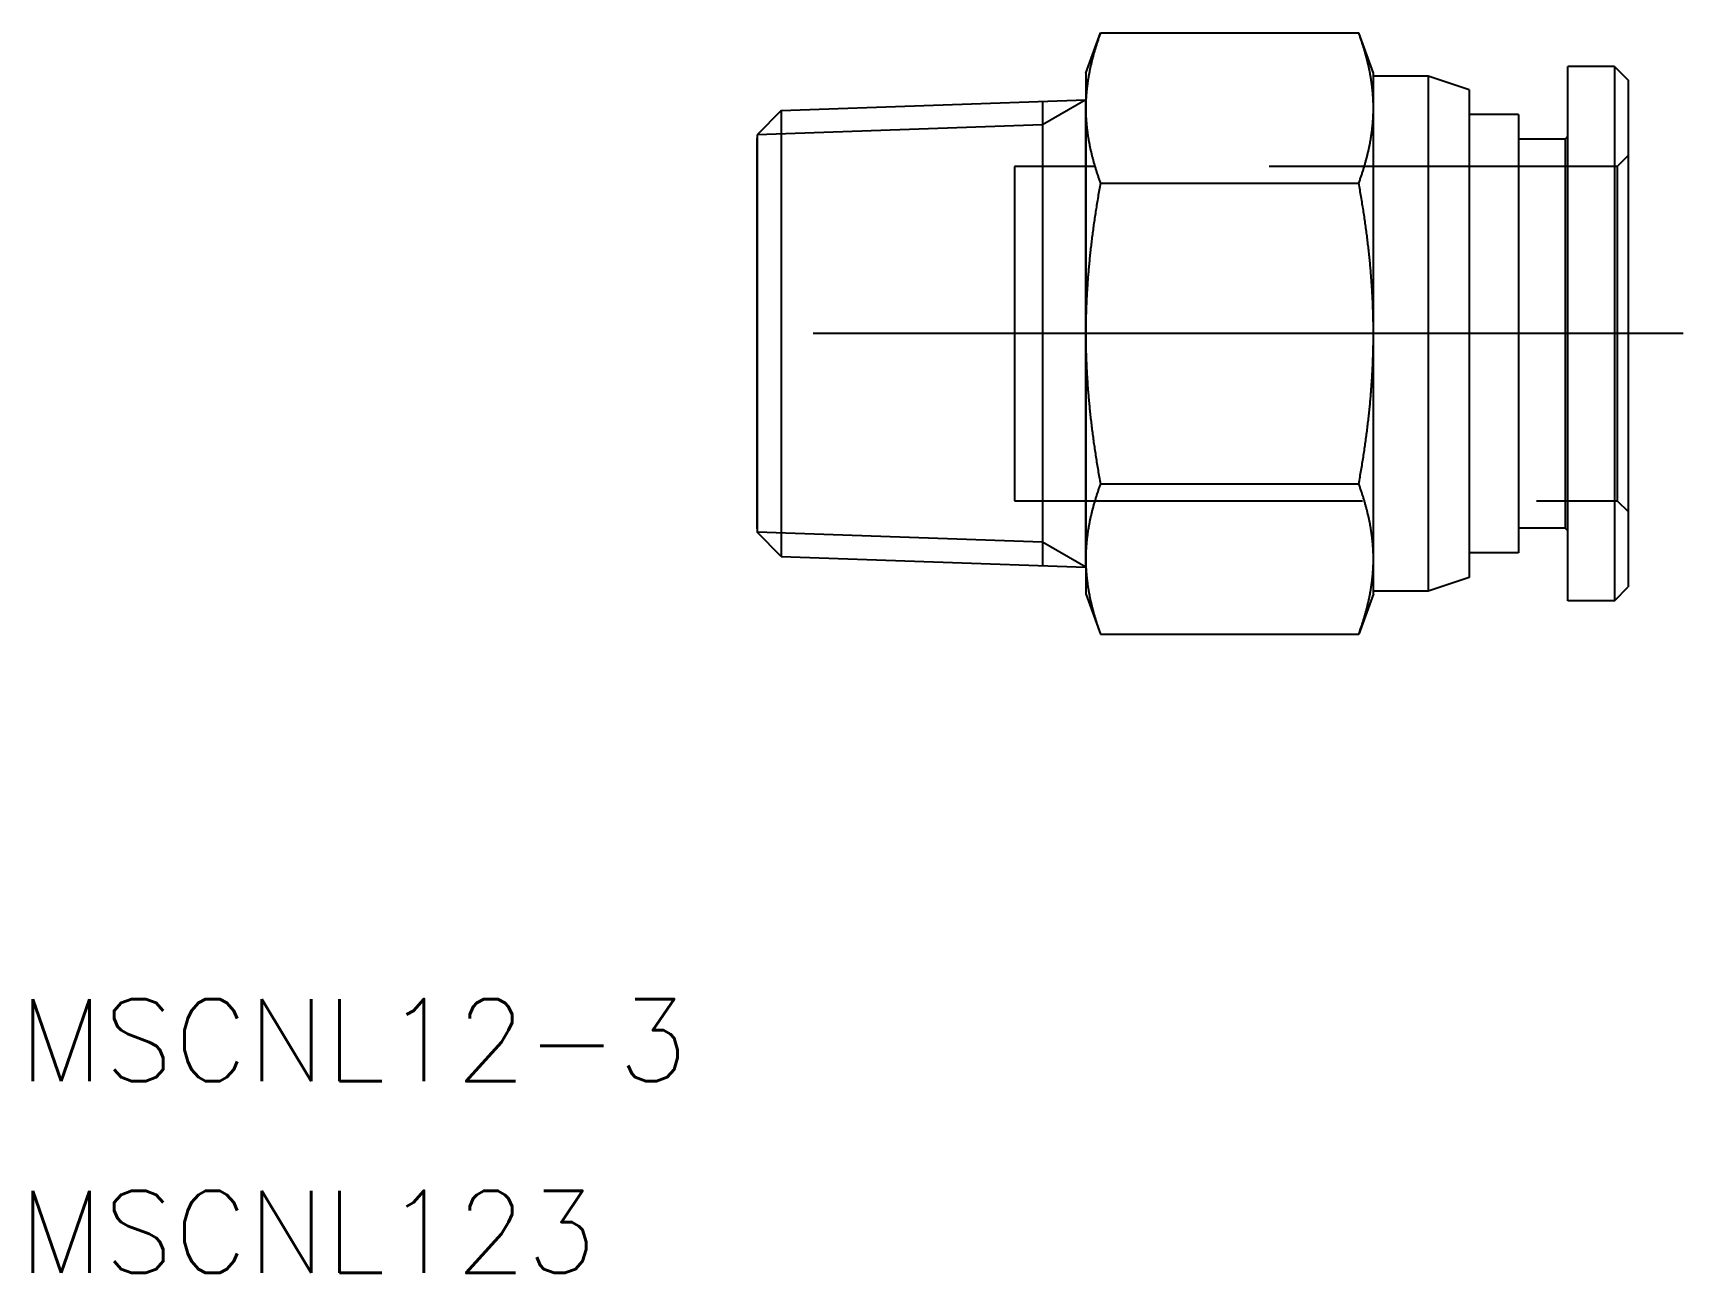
# Model space of a CAD drawing. Extents: x -86.3 to 13.2, y -34.3 to 13.
# Drawn here: x -86.3 to -26.1, y -34.3 to 11 of the extents above; entities that cross this region are included whole.
import ezdxf

# ---------------------------------------------------------------- set-up
doc = ezdxf.new("R2010")
doc.units = 0
doc.linetypes.add('CENTER', pattern=[50.8, 31.75, -6.35, 6.35, -6.35])
doc.linetypes.add('DASHED', pattern=[19.05, 12.7, -6.35])
doc.layers.get('0').update_dxf_attribs({"linetype": 'CONTINUOUS'})
doc.layers.add('CENTER', color=1, linetype='CENTER')
doc.styles.get("Standard").update_dxf_attribs({"font": 'txt.shx', "height": 3, "bigfont": 'bigfont.shx'})

msp = doc.modelspace()

# ---------------------------------------------------------------- linework, layer by layer
at = {"color": 7, "linetype": 'CONTINUOUS'}
for p, q in [((-47.867, 9.5), (-47.333, 10.97)), ((-47.333, 10.97), (-37.902, 10.97)), ((-37.367, 9.5), (-37.902, 10.97)), ((-30.267, -9.75), (-30.267, 9.75)), ((-28.567, 9.75), (-30.267, 9.75)), ((-28.567, 9.75), (-28.567, -9.75)), ((-28.567, 9.75), (-28.067, 9.25)), ((-47.867, 9.5), (-47.867, 8.227)), ((-37.367, 8.227), (-37.367, 9.5)), ((-35.367, 9.4), (-37.367, 9.4)), ((-35.367, 9.4), (-35.367, -9.4)), ((-33.867, 8.9), (-35.367, 9.4)), ((-28.067, 9.25), (-28.067, -9.25)), ((-58.98, 8.14), (-47.867, 8.528)), ((-49.446, 8.473), (-49.446, -8.473)), ((-47.867, -8.528), (-47.867, 8.528)), ((-33.867, 8.9), (-33.867, -8.9)), ((-58.98, 8.14), (-59.867, 7.253)), ((-58.98, 8.14), (-58.98, -8.14)), ((-47.867, 8.227), (-47.867, 0)), ((-37.367, 0), (-37.367, 8.227)), ((-32.067, 8), (-33.867, 8)), ((-32.067, 8), (-32.067, -8)), ((-59.867, 7.253), (-59.867, -7.253)), ((-59.867, -7.133), (-59.867, 7.133)), ((-30.367, 7.1), (-32.067, 7.1)), ((-30.367, 7.1), (-30.267, 7.2)), ((-30.367, 7.1), (-30.367, -7.1)), ((-47.333, 5.485), (-37.902, 5.485)), ((-37.367, -8.227), (-37.367, 0)), ((-47.867, 0), (-47.867, -8.227)), ((-47.333, -5.485), (-37.902, -5.485)), ((-30.367, -7.1), (-32.067, -7.1)), ((-30.367, -7.1), (-30.267, -7.2)), ((-58.98, -8.14), (-59.867, -7.253)), ((-58.98, -8.14), (-47.867, -8.528)), ((-47.867, -8.227), (-47.867, -9.5)), ((-37.367, -9.5), (-37.367, -8.227)), ((-32.067, -8), (-33.867, -8)), ((-33.867, -8.9), (-35.367, -9.4)), ((-47.867, -9.5), (-47.333, -10.97)), ((-37.367, -9.5), (-37.902, -10.97)), ((-35.367, -9.4), (-37.367, -9.4)), ((-28.567, -9.75), (-28.067, -9.25)), ((-28.567, -9.75), (-30.267, -9.75)), ((-47.333, -10.97), (-37.902, -10.97))]:
    msp.add_line(p, q, dxfattribs=at)
at = {"color": 3, "linetype": 'CONTINUOUS'}
for p, q in [((-47.867, 8.528), (-49.446, 7.617)), ((-49.446, 7.617), (-59.867, 7.253)), ((-49.446, -7.617), (-59.867, -7.253)), ((-47.867, -8.528), (-49.446, -7.617))]:
    msp.add_line(p, q, dxfattribs=at)
at = {"color": 3, "linetype": 'DASHED'}
for p, q in [((-28.467, 6.1), (-50.467, 6.1)), ((-50.467, 6.1), (-50.467, -6.1)), ((-28.067, 6.5), (-28.467, 6.1)), ((-28.467, 6.1), (-28.467, -6.1)), ((-50.467, -6.1), (-28.467, -6.1)), ((-28.467, -6.1), (-28.067, -6.5))]:
    msp.add_line(p, q, dxfattribs=at)
at = {"color": 7}
for points in [[(-47.333, 10.97, 0), (-47.344, 10.938, 0), (-47.355, 10.907, 0), (-47.366, 10.875, 0), (-47.377, 10.844, 0), (-47.388, 10.813, 0), (-47.399, 10.782, 0), (-47.41, 10.751, 0), (-47.42, 10.72, 0), (-47.431, 10.689, 0), (-47.441, 10.658, 0), (-47.451, 10.628, 0), (-47.461, 10.597, 0), (-47.471, 10.567, 0), (-47.48, 10.537, 0), (-47.49, 10.506, 0), (-47.499, 10.476, 0), (-47.509, 10.446, 0), (-47.518, 10.416, 0), (-47.527, 10.386, 0), (-47.536, 10.356, 0), (-47.545, 10.326, 0), (-47.553, 10.297, 0), (-47.562, 10.267, 0), (-47.571, 10.237, 0), (-47.579, 10.208, 0), (-47.587, 10.178, 0), (-47.595, 10.149, 0), (-47.603, 10.12, 0), (-47.611, 10.091, 0), (-47.619, 10.061, 0), (-47.626, 10.032, 0), (-47.634, 10.003, 0), (-47.641, 9.974, 0), (-47.648, 9.945, 0), (-47.655, 9.916, 0), (-47.662, 9.887, 0), (-47.669, 9.858, 0), (-47.676, 9.83, 0), (-47.683, 9.801, 0), (-47.689, 9.772, 0), (-47.696, 9.744, 0), (-47.702, 9.715, 0), (-47.708, 9.687, 0), (-47.714, 9.658, 0), (-47.72, 9.63, 0), (-47.726, 9.601, 0), (-47.731, 9.573, 0), (-47.737, 9.544, 0), (-47.742, 9.516, 0), (-47.748, 9.488, 0), (-47.753, 9.46, 0), (-47.758, 9.431, 0), (-47.763, 9.403, 0), (-47.768, 9.375, 0), (-47.773, 9.347, 0), (-47.777, 9.319, 0), (-47.782, 9.291, 0), (-47.786, 9.263, 0), (-47.791, 9.235, 0), (-47.795, 9.207, 0), (-47.799, 9.179, 0), (-47.803, 9.151, 0), (-47.806, 9.123, 0), (-47.81, 9.095, 0), (-47.814, 9.067, 0), (-47.817, 9.039, 0), (-47.821, 9.011, 0), (-47.824, 8.983, 0), (-47.827, 8.955, 0), (-47.83, 8.927, 0), (-47.833, 8.899, 0), (-47.836, 8.871, 0), (-47.838, 8.843, 0), (-47.841, 8.816, 0), (-47.843, 8.788, 0), (-47.846, 8.76, 0), (-47.848, 8.732, 0), (-47.85, 8.704, 0), (-47.852, 8.676, 0), (-47.854, 8.648, 0), (-47.856, 8.62, 0), (-47.857, 8.592, 0), (-47.859, 8.564, 0), (-47.86, 8.536, 0), (-47.861, 8.508, 0), (-47.862, 8.48, 0), (-47.864, 8.452, 0), (-47.864, 8.424, 0), (-47.865, 8.396, 0), (-47.866, 8.368, 0), (-47.866, 8.34, 0), (-47.867, 8.312, 0), (-47.867, 8.284, 0), (-47.867, 8.255, 0), (-47.867, 8.227, 0)], [(-37.367, 8.227, 0), (-37.367, 8.255, 0), (-37.368, 8.284, 0), (-37.368, 8.312, 0), (-37.368, 8.34, 0), (-37.369, 8.368, 0), (-37.37, 8.396, 0), (-37.37, 8.424, 0), (-37.371, 8.452, 0), (-37.372, 8.48, 0), (-37.373, 8.508, 0), (-37.375, 8.536, 0), (-37.376, 8.564, 0), (-37.378, 8.592, 0), (-37.379, 8.62, 0), (-37.381, 8.648, 0), (-37.383, 8.676, 0), (-37.385, 8.704, 0), (-37.387, 8.732, 0), (-37.389, 8.76, 0), (-37.391, 8.788, 0), (-37.394, 8.816, 0), (-37.396, 8.843, 0), (-37.399, 8.871, 0), (-37.402, 8.899, 0), (-37.405, 8.927, 0), (-37.408, 8.955, 0), (-37.411, 8.983, 0), (-37.414, 9.011, 0), (-37.417, 9.039, 0), (-37.421, 9.067, 0), (-37.425, 9.095, 0), (-37.428, 9.123, 0), (-37.432, 9.151, 0), (-37.436, 9.179, 0), (-37.44, 9.207, 0), (-37.444, 9.235, 0), (-37.449, 9.263, 0), (-37.453, 9.291, 0), (-37.458, 9.319, 0), (-37.462, 9.347, 0), (-37.467, 9.375, 0), (-37.472, 9.403, 0), (-37.477, 9.431, 0), (-37.482, 9.46, 0), (-37.487, 9.488, 0), (-37.492, 9.516, 0), (-37.498, 9.544, 0), (-37.504, 9.573, 0), (-37.509, 9.601, 0), (-37.515, 9.63, 0), (-37.521, 9.658, 0), (-37.527, 9.687, 0), (-37.533, 9.715, 0), (-37.539, 9.744, 0), (-37.546, 9.772, 0), (-37.552, 9.801, 0), (-37.559, 9.83, 0), (-37.566, 9.858, 0), (-37.572, 9.887, 0), (-37.58, 9.916, 0), (-37.587, 9.945, 0), (-37.594, 9.974, 0), (-37.601, 10.003, 0), (-37.609, 10.032, 0), (-37.616, 10.061, 0), (-37.624, 10.091, 0), (-37.632, 10.12, 0), (-37.64, 10.149, 0), (-37.648, 10.178, 0), (-37.656, 10.208, 0), (-37.664, 10.237, 0), (-37.673, 10.267, 0), (-37.681, 10.297, 0), (-37.69, 10.326, 0), (-37.699, 10.356, 0), (-37.708, 10.386, 0), (-37.717, 10.416, 0), (-37.726, 10.446, 0), (-37.735, 10.476, 0), (-37.745, 10.506, 0), (-37.754, 10.537, 0), (-37.764, 10.567, 0), (-37.774, 10.597, 0), (-37.784, 10.628, 0), (-37.794, 10.658, 0), (-37.804, 10.689, 0), (-37.815, 10.72, 0), (-37.825, 10.751, 0), (-37.836, 10.782, 0), (-37.846, 10.813, 0), (-37.857, 10.844, 0), (-37.868, 10.875, 0), (-37.88, 10.907, 0), (-37.891, 10.938, 0), (-37.902, 10.97, 0)], [(-47.867, 8.227, 0), (-47.867, 8.199, 0), (-47.867, 8.171, 0), (-47.867, 8.143, 0), (-47.866, 8.115, 0), (-47.866, 8.086, 0), (-47.865, 8.058, 0), (-47.864, 8.03, 0), (-47.864, 8.002, 0), (-47.862, 7.974, 0), (-47.861, 7.946, 0), (-47.86, 7.918, 0), (-47.859, 7.89, 0), (-47.857, 7.862, 0), (-47.856, 7.834, 0), (-47.854, 7.806, 0), (-47.852, 7.778, 0), (-47.85, 7.751, 0), (-47.848, 7.723, 0), (-47.846, 7.695, 0), (-47.843, 7.667, 0), (-47.841, 7.639, 0), (-47.838, 7.611, 0), (-47.836, 7.583, 0), (-47.833, 7.555, 0), (-47.83, 7.527, 0), (-47.827, 7.499, 0), (-47.824, 7.471, 0), (-47.821, 7.444, 0), (-47.817, 7.416, 0), (-47.814, 7.388, 0), (-47.81, 7.36, 0), (-47.806, 7.332, 0), (-47.803, 7.304, 0), (-47.799, 7.276, 0), (-47.795, 7.248, 0), (-47.791, 7.22, 0), (-47.786, 7.192, 0), (-47.782, 7.164, 0), (-47.777, 7.136, 0), (-47.773, 7.108, 0), (-47.768, 7.079, 0), (-47.763, 7.051, 0), (-47.758, 7.023, 0), (-47.753, 6.995, 0), (-47.748, 6.967, 0), (-47.742, 6.938, 0), (-47.737, 6.91, 0), (-47.731, 6.882, 0), (-47.726, 6.853, 0), (-47.72, 6.825, 0), (-47.714, 6.796, 0), (-47.708, 6.768, 0), (-47.702, 6.739, 0), (-47.696, 6.711, 0), (-47.689, 6.682, 0), (-47.683, 6.653, 0), (-47.676, 6.625, 0), (-47.669, 6.596, 0), (-47.662, 6.567, 0), (-47.655, 6.538, 0), (-47.648, 6.509, 0), (-47.641, 6.48, 0), (-47.634, 6.451, 0), (-47.626, 6.422, 0), (-47.619, 6.393, 0), (-47.611, 6.364, 0), (-47.603, 6.335, 0), (-47.595, 6.305, 0), (-47.587, 6.276, 0), (-47.579, 6.247, 0), (-47.571, 6.217, 0), (-47.562, 6.188, 0), (-47.553, 6.158, 0), (-47.545, 6.128, 0), (-47.536, 6.098, 0), (-47.527, 6.068, 0), (-47.518, 6.039, 0), (-47.509, 6.008, 0), (-47.499, 5.978, 0), (-47.49, 5.948, 0), (-47.48, 5.918, 0), (-47.471, 5.888, 0), (-47.461, 5.857, 0), (-47.451, 5.827, 0), (-47.441, 5.796, 0), (-47.431, 5.765, 0), (-47.42, 5.735, 0), (-47.41, 5.704, 0), (-47.399, 5.673, 0), (-47.388, 5.642, 0), (-47.377, 5.61, 0), (-47.366, 5.579, 0), (-47.355, 5.548, 0), (-47.344, 5.516, 0), (-47.333, 5.485, 0)], [(-37.902, 5.485, 0), (-37.891, 5.516, 0), (-37.88, 5.548, 0), (-37.868, 5.579, 0), (-37.857, 5.61, 0), (-37.846, 5.642, 0), (-37.836, 5.673, 0), (-37.825, 5.704, 0), (-37.815, 5.735, 0), (-37.804, 5.765, 0), (-37.794, 5.796, 0), (-37.784, 5.827, 0), (-37.774, 5.857, 0), (-37.764, 5.888, 0), (-37.754, 5.918, 0), (-37.745, 5.948, 0), (-37.735, 5.978, 0), (-37.726, 6.008, 0), (-37.717, 6.039, 0), (-37.708, 6.068, 0), (-37.699, 6.098, 0), (-37.69, 6.128, 0), (-37.681, 6.158, 0), (-37.673, 6.188, 0), (-37.664, 6.217, 0), (-37.656, 6.247, 0), (-37.648, 6.276, 0), (-37.64, 6.305, 0), (-37.632, 6.335, 0), (-37.624, 6.364, 0), (-37.616, 6.393, 0), (-37.609, 6.422, 0), (-37.601, 6.451, 0), (-37.594, 6.48, 0), (-37.587, 6.509, 0), (-37.58, 6.538, 0), (-37.572, 6.567, 0), (-37.566, 6.596, 0), (-37.559, 6.625, 0), (-37.552, 6.653, 0), (-37.546, 6.682, 0), (-37.539, 6.711, 0), (-37.533, 6.739, 0), (-37.527, 6.768, 0), (-37.521, 6.796, 0), (-37.515, 6.825, 0), (-37.509, 6.853, 0), (-37.504, 6.882, 0), (-37.498, 6.91, 0), (-37.492, 6.938, 0), (-37.487, 6.967, 0), (-37.482, 6.995, 0), (-37.477, 7.023, 0), (-37.472, 7.051, 0), (-37.467, 7.079, 0), (-37.462, 7.108, 0), (-37.458, 7.136, 0), (-37.453, 7.164, 0), (-37.449, 7.192, 0), (-37.444, 7.22, 0), (-37.44, 7.248, 0), (-37.436, 7.276, 0), (-37.432, 7.304, 0), (-37.428, 7.332, 0), (-37.425, 7.36, 0), (-37.421, 7.388, 0), (-37.417, 7.416, 0), (-37.414, 7.444, 0), (-37.411, 7.471, 0), (-37.408, 7.499, 0), (-37.405, 7.527, 0), (-37.402, 7.555, 0), (-37.399, 7.583, 0), (-37.396, 7.611, 0), (-37.394, 7.639, 0), (-37.391, 7.667, 0), (-37.389, 7.695, 0), (-37.387, 7.723, 0), (-37.385, 7.751, 0), (-37.383, 7.778, 0), (-37.381, 7.806, 0), (-37.379, 7.834, 0), (-37.378, 7.862, 0), (-37.376, 7.89, 0), (-37.375, 7.918, 0), (-37.373, 7.946, 0), (-37.372, 7.974, 0), (-37.371, 8.002, 0), (-37.37, 8.03, 0), (-37.37, 8.058, 0), (-37.369, 8.086, 0), (-37.368, 8.115, 0), (-37.368, 8.143, 0), (-37.368, 8.171, 0), (-37.367, 8.199, 0), (-37.367, 8.227, 0)], [(-47.333, 5.485, 0), (-47.344, 5.422, 0), (-47.355, 5.359, 0), (-47.366, 5.296, 0), (-47.377, 5.233, 0), (-47.388, 5.171, 0), (-47.399, 5.109, 0), (-47.41, 5.047, 0), (-47.42, 4.985, 0), (-47.431, 4.924, 0), (-47.441, 4.862, 0), (-47.451, 4.801, 0), (-47.461, 4.74, 0), (-47.471, 4.679, 0), (-47.48, 4.619, 0), (-47.49, 4.558, 0), (-47.499, 4.498, 0), (-47.509, 4.438, 0), (-47.518, 4.377, 0), (-47.527, 4.318, 0), (-47.536, 4.258, 0), (-47.545, 4.198, 0), (-47.553, 4.139, 0), (-47.562, 4.079, 0), (-47.571, 4.02, 0), (-47.579, 3.961, 0), (-47.587, 3.902, 0), (-47.595, 3.844, 0), (-47.603, 3.785, 0), (-47.611, 3.726, 0), (-47.619, 3.668, 0), (-47.626, 3.61, 0), (-47.634, 3.552, 0), (-47.641, 3.494, 0), (-47.648, 3.436, 0), (-47.655, 3.378, 0), (-47.662, 3.32, 0), (-47.669, 3.262, 0), (-47.676, 3.205, 0), (-47.683, 3.148, 0), (-47.689, 3.09, 0), (-47.696, 3.033, 0), (-47.702, 2.976, 0), (-47.708, 2.919, 0), (-47.714, 2.862, 0), (-47.72, 2.805, 0), (-47.726, 2.748, 0), (-47.731, 2.691, 0), (-47.737, 2.635, 0), (-47.742, 2.578, 0), (-47.748, 2.521, 0), (-47.753, 2.465, 0), (-47.758, 2.408, 0), (-47.763, 2.352, 0), (-47.768, 2.296, 0), (-47.773, 2.239, 0), (-47.777, 2.183, 0), (-47.782, 2.127, 0), (-47.786, 2.071, 0), (-47.791, 2.015, 0), (-47.795, 1.959, 0), (-47.799, 1.903, 0), (-47.803, 1.847, 0), (-47.806, 1.791, 0), (-47.81, 1.735, 0), (-47.814, 1.679, 0), (-47.817, 1.623, 0), (-47.821, 1.567, 0), (-47.824, 1.512, 0), (-47.827, 1.456, 0), (-47.83, 1.4, 0), (-47.833, 1.344, 0), (-47.836, 1.288, 0), (-47.838, 1.232, 0), (-47.841, 1.177, 0), (-47.843, 1.121, 0), (-47.846, 1.065, 0), (-47.848, 1.009, 0), (-47.85, 0.953, 0), (-47.852, 0.898, 0), (-47.854, 0.842, 0), (-47.856, 0.786, 0), (-47.857, 0.73, 0), (-47.859, 0.674, 0), (-47.86, 0.618, 0), (-47.861, 0.562, 0), (-47.862, 0.506, 0), (-47.864, 0.45, 0), (-47.864, 0.394, 0), (-47.865, 0.338, 0), (-47.866, 0.282, 0), (-47.866, 0.225, 0), (-47.867, 0.169, 0), (-47.867, 0.113, 0), (-47.867, 0.056, 0), (-47.867, 0, 0)], [(-37.367, 0, 0), (-37.367, 0.056, 0), (-37.368, 0.113, 0), (-37.368, 0.169, 0), (-37.368, 0.225, 0), (-37.369, 0.282, 0), (-37.37, 0.338, 0), (-37.37, 0.394, 0), (-37.371, 0.45, 0), (-37.372, 0.506, 0), (-37.373, 0.562, 0), (-37.375, 0.618, 0), (-37.376, 0.674, 0), (-37.378, 0.73, 0), (-37.379, 0.786, 0), (-37.381, 0.842, 0), (-37.383, 0.898, 0), (-37.385, 0.953, 0), (-37.387, 1.009, 0), (-37.389, 1.065, 0), (-37.391, 1.121, 0), (-37.394, 1.177, 0), (-37.396, 1.232, 0), (-37.399, 1.288, 0), (-37.402, 1.344, 0), (-37.405, 1.4, 0), (-37.408, 1.456, 0), (-37.411, 1.512, 0), (-37.414, 1.567, 0), (-37.417, 1.623, 0), (-37.421, 1.679, 0), (-37.425, 1.735, 0), (-37.428, 1.791, 0), (-37.432, 1.847, 0), (-37.436, 1.903, 0), (-37.44, 1.959, 0), (-37.444, 2.015, 0), (-37.449, 2.071, 0), (-37.453, 2.127, 0), (-37.458, 2.183, 0), (-37.462, 2.239, 0), (-37.467, 2.296, 0), (-37.472, 2.352, 0), (-37.477, 2.408, 0), (-37.482, 2.465, 0), (-37.487, 2.521, 0), (-37.492, 2.578, 0), (-37.498, 2.635, 0), (-37.504, 2.691, 0), (-37.509, 2.748, 0), (-37.515, 2.805, 0), (-37.521, 2.862, 0), (-37.527, 2.919, 0), (-37.533, 2.976, 0), (-37.539, 3.033, 0), (-37.546, 3.09, 0), (-37.552, 3.148, 0), (-37.559, 3.205, 0), (-37.566, 3.262, 0), (-37.572, 3.32, 0), (-37.58, 3.378, 0), (-37.587, 3.436, 0), (-37.594, 3.494, 0), (-37.601, 3.552, 0), (-37.609, 3.61, 0), (-37.616, 3.668, 0), (-37.624, 3.726, 0), (-37.632, 3.785, 0), (-37.64, 3.844, 0), (-37.648, 3.902, 0), (-37.656, 3.961, 0), (-37.664, 4.02, 0), (-37.673, 4.079, 0), (-37.681, 4.139, 0), (-37.69, 4.198, 0), (-37.699, 4.258, 0), (-37.708, 4.318, 0), (-37.717, 4.377, 0), (-37.726, 4.438, 0), (-37.735, 4.498, 0), (-37.745, 4.558, 0), (-37.754, 4.619, 0), (-37.764, 4.679, 0), (-37.774, 4.74, 0), (-37.784, 4.801, 0), (-37.794, 4.862, 0), (-37.804, 4.924, 0), (-37.815, 4.985, 0), (-37.825, 5.047, 0), (-37.836, 5.109, 0), (-37.846, 5.171, 0), (-37.857, 5.233, 0), (-37.868, 5.296, 0), (-37.88, 5.359, 0), (-37.891, 5.422, 0), (-37.902, 5.485, 0)], [(-47.867, 0, 0), (-47.867, -0.056, 0), (-47.867, -0.113, 0), (-47.867, -0.169, 0), (-47.866, -0.225, 0), (-47.866, -0.282, 0), (-47.865, -0.338, 0), (-47.864, -0.394, 0), (-47.864, -0.45, 0), (-47.862, -0.506, 0), (-47.861, -0.562, 0), (-47.86, -0.618, 0), (-47.859, -0.674, 0), (-47.857, -0.73, 0), (-47.856, -0.786, 0), (-47.854, -0.842, 0), (-47.852, -0.898, 0), (-47.85, -0.953, 0), (-47.848, -1.009, 0), (-47.846, -1.065, 0), (-47.843, -1.121, 0), (-47.841, -1.177, 0), (-47.838, -1.232, 0), (-47.836, -1.288, 0), (-47.833, -1.344, 0), (-47.83, -1.4, 0), (-47.827, -1.456, 0), (-47.824, -1.512, 0), (-47.821, -1.567, 0), (-47.817, -1.623, 0), (-47.814, -1.679, 0), (-47.81, -1.735, 0), (-47.806, -1.791, 0), (-47.803, -1.847, 0), (-47.799, -1.903, 0), (-47.795, -1.959, 0), (-47.791, -2.015, 0), (-47.786, -2.071, 0), (-47.782, -2.127, 0), (-47.777, -2.183, 0), (-47.773, -2.239, 0), (-47.768, -2.296, 0), (-47.763, -2.352, 0), (-47.758, -2.408, 0), (-47.753, -2.465, 0), (-47.748, -2.521, 0), (-47.742, -2.578, 0), (-47.737, -2.635, 0), (-47.731, -2.691, 0), (-47.726, -2.748, 0), (-47.72, -2.805, 0), (-47.714, -2.862, 0), (-47.708, -2.919, 0), (-47.702, -2.976, 0), (-47.696, -3.033, 0), (-47.689, -3.09, 0), (-47.683, -3.148, 0), (-47.676, -3.205, 0), (-47.669, -3.262, 0), (-47.662, -3.32, 0), (-47.655, -3.378, 0), (-47.648, -3.436, 0), (-47.641, -3.494, 0), (-47.634, -3.552, 0), (-47.626, -3.61, 0), (-47.619, -3.668, 0), (-47.611, -3.726, 0), (-47.603, -3.785, 0), (-47.595, -3.844, 0), (-47.587, -3.902, 0), (-47.579, -3.961, 0), (-47.571, -4.02, 0), (-47.562, -4.079, 0), (-47.553, -4.139, 0), (-47.545, -4.198, 0), (-47.536, -4.258, 0), (-47.527, -4.318, 0), (-47.518, -4.377, 0), (-47.509, -4.438, 0), (-47.499, -4.498, 0), (-47.49, -4.558, 0), (-47.48, -4.619, 0), (-47.471, -4.679, 0), (-47.461, -4.74, 0), (-47.451, -4.801, 0), (-47.441, -4.862, 0), (-47.431, -4.924, 0), (-47.42, -4.985, 0), (-47.41, -5.047, 0), (-47.399, -5.109, 0), (-47.388, -5.171, 0), (-47.377, -5.233, 0), (-47.366, -5.296, 0), (-47.355, -5.359, 0), (-47.344, -5.422, 0), (-47.333, -5.485, 0)], [(-37.902, -5.485, 0), (-37.891, -5.422, 0), (-37.88, -5.359, 0), (-37.868, -5.296, 0), (-37.857, -5.233, 0), (-37.846, -5.171, 0), (-37.836, -5.109, 0), (-37.825, -5.047, 0), (-37.815, -4.985, 0), (-37.804, -4.924, 0), (-37.794, -4.862, 0), (-37.784, -4.801, 0), (-37.774, -4.74, 0), (-37.764, -4.679, 0), (-37.754, -4.619, 0), (-37.745, -4.558, 0), (-37.735, -4.498, 0), (-37.726, -4.438, 0), (-37.717, -4.377, 0), (-37.708, -4.318, 0), (-37.699, -4.258, 0), (-37.69, -4.198, 0), (-37.681, -4.139, 0), (-37.673, -4.079, 0), (-37.664, -4.02, 0), (-37.656, -3.961, 0), (-37.648, -3.902, 0), (-37.64, -3.844, 0), (-37.632, -3.785, 0), (-37.624, -3.726, 0), (-37.616, -3.668, 0), (-37.609, -3.61, 0), (-37.601, -3.552, 0), (-37.594, -3.494, 0), (-37.587, -3.436, 0), (-37.58, -3.378, 0), (-37.572, -3.32, 0), (-37.566, -3.262, 0), (-37.559, -3.205, 0), (-37.552, -3.148, 0), (-37.546, -3.09, 0), (-37.539, -3.033, 0), (-37.533, -2.976, 0), (-37.527, -2.919, 0), (-37.521, -2.862, 0), (-37.515, -2.805, 0), (-37.509, -2.748, 0), (-37.504, -2.691, 0), (-37.498, -2.635, 0), (-37.492, -2.578, 0), (-37.487, -2.521, 0), (-37.482, -2.465, 0), (-37.477, -2.408, 0), (-37.472, -2.352, 0), (-37.467, -2.296, 0), (-37.462, -2.239, 0), (-37.458, -2.183, 0), (-37.453, -2.127, 0), (-37.449, -2.071, 0), (-37.444, -2.015, 0), (-37.44, -1.959, 0), (-37.436, -1.903, 0), (-37.432, -1.847, 0), (-37.428, -1.791, 0), (-37.425, -1.735, 0), (-37.421, -1.679, 0), (-37.417, -1.623, 0), (-37.414, -1.567, 0), (-37.411, -1.512, 0), (-37.408, -1.456, 0), (-37.405, -1.4, 0), (-37.402, -1.344, 0), (-37.399, -1.288, 0), (-37.396, -1.232, 0), (-37.394, -1.177, 0), (-37.391, -1.121, 0), (-37.389, -1.065, 0), (-37.387, -1.009, 0), (-37.385, -0.953, 0), (-37.383, -0.898, 0), (-37.381, -0.842, 0), (-37.379, -0.786, 0), (-37.378, -0.73, 0), (-37.376, -0.674, 0), (-37.375, -0.618, 0), (-37.373, -0.562, 0), (-37.372, -0.506, 0), (-37.371, -0.45, 0), (-37.37, -0.394, 0), (-37.37, -0.338, 0), (-37.369, -0.282, 0), (-37.368, -0.225, 0), (-37.368, -0.169, 0), (-37.368, -0.113, 0), (-37.367, -0.056, 0), (-37.367, 0, 0)], [(-47.333, -5.485, 0), (-47.344, -5.516, 0), (-47.355, -5.548, 0), (-47.366, -5.579, 0), (-47.377, -5.61, 0), (-47.388, -5.642, 0), (-47.399, -5.673, 0), (-47.41, -5.704, 0), (-47.42, -5.735, 0), (-47.431, -5.765, 0), (-47.441, -5.796, 0), (-47.451, -5.827, 0), (-47.461, -5.857, 0), (-47.471, -5.888, 0), (-47.48, -5.918, 0), (-47.49, -5.948, 0), (-47.499, -5.978, 0), (-47.509, -6.008, 0), (-47.518, -6.039, 0), (-47.527, -6.068, 0), (-47.536, -6.098, 0), (-47.545, -6.128, 0), (-47.553, -6.158, 0), (-47.562, -6.188, 0), (-47.571, -6.217, 0), (-47.579, -6.247, 0), (-47.587, -6.276, 0), (-47.595, -6.305, 0), (-47.603, -6.335, 0), (-47.611, -6.364, 0), (-47.619, -6.393, 0), (-47.626, -6.422, 0), (-47.634, -6.451, 0), (-47.641, -6.48, 0), (-47.648, -6.509, 0), (-47.655, -6.538, 0), (-47.662, -6.567, 0), (-47.669, -6.596, 0), (-47.676, -6.625, 0), (-47.683, -6.653, 0), (-47.689, -6.682, 0), (-47.696, -6.711, 0), (-47.702, -6.739, 0), (-47.708, -6.768, 0), (-47.714, -6.796, 0), (-47.72, -6.825, 0), (-47.726, -6.853, 0), (-47.731, -6.882, 0), (-47.737, -6.91, 0), (-47.742, -6.938, 0), (-47.748, -6.967, 0), (-47.753, -6.995, 0), (-47.758, -7.023, 0), (-47.763, -7.051, 0), (-47.768, -7.079, 0), (-47.773, -7.108, 0), (-47.777, -7.136, 0), (-47.782, -7.164, 0), (-47.786, -7.192, 0), (-47.791, -7.22, 0), (-47.795, -7.248, 0), (-47.799, -7.276, 0), (-47.803, -7.304, 0), (-47.806, -7.332, 0), (-47.81, -7.36, 0), (-47.814, -7.388, 0), (-47.817, -7.416, 0), (-47.821, -7.444, 0), (-47.824, -7.471, 0), (-47.827, -7.499, 0), (-47.83, -7.527, 0), (-47.833, -7.555, 0), (-47.836, -7.583, 0), (-47.838, -7.611, 0), (-47.841, -7.639, 0), (-47.843, -7.667, 0), (-47.846, -7.695, 0), (-47.848, -7.723, 0), (-47.85, -7.751, 0), (-47.852, -7.778, 0), (-47.854, -7.806, 0), (-47.856, -7.834, 0), (-47.857, -7.862, 0), (-47.859, -7.89, 0), (-47.86, -7.918, 0), (-47.861, -7.946, 0), (-47.862, -7.974, 0), (-47.864, -8.002, 0), (-47.864, -8.03, 0), (-47.865, -8.058, 0), (-47.866, -8.086, 0), (-47.866, -8.115, 0), (-47.867, -8.143, 0), (-47.867, -8.171, 0), (-47.867, -8.199, 0), (-47.867, -8.227, 0)], [(-37.367, -8.227, 0), (-37.367, -8.199, 0), (-37.368, -8.171, 0), (-37.368, -8.143, 0), (-37.368, -8.115, 0), (-37.369, -8.086, 0), (-37.37, -8.058, 0), (-37.37, -8.03, 0), (-37.371, -8.002, 0), (-37.372, -7.974, 0), (-37.373, -7.946, 0), (-37.375, -7.918, 0), (-37.376, -7.89, 0), (-37.378, -7.862, 0), (-37.379, -7.834, 0), (-37.381, -7.806, 0), (-37.383, -7.778, 0), (-37.385, -7.751, 0), (-37.387, -7.723, 0), (-37.389, -7.695, 0), (-37.391, -7.667, 0), (-37.394, -7.639, 0), (-37.396, -7.611, 0), (-37.399, -7.583, 0), (-37.402, -7.555, 0), (-37.405, -7.527, 0), (-37.408, -7.499, 0), (-37.411, -7.471, 0), (-37.414, -7.444, 0), (-37.417, -7.416, 0), (-37.421, -7.388, 0), (-37.425, -7.36, 0), (-37.428, -7.332, 0), (-37.432, -7.304, 0), (-37.436, -7.276, 0), (-37.44, -7.248, 0), (-37.444, -7.22, 0), (-37.449, -7.192, 0), (-37.453, -7.164, 0), (-37.458, -7.136, 0), (-37.462, -7.108, 0), (-37.467, -7.079, 0), (-37.472, -7.051, 0), (-37.477, -7.023, 0), (-37.482, -6.995, 0), (-37.487, -6.967, 0), (-37.492, -6.938, 0), (-37.498, -6.91, 0), (-37.504, -6.882, 0), (-37.509, -6.853, 0), (-37.515, -6.825, 0), (-37.521, -6.796, 0), (-37.527, -6.768, 0), (-37.533, -6.739, 0), (-37.539, -6.711, 0), (-37.546, -6.682, 0), (-37.552, -6.653, 0), (-37.559, -6.625, 0), (-37.566, -6.596, 0), (-37.572, -6.567, 0), (-37.58, -6.538, 0), (-37.587, -6.509, 0), (-37.594, -6.48, 0), (-37.601, -6.451, 0), (-37.609, -6.422, 0), (-37.616, -6.393, 0), (-37.624, -6.364, 0), (-37.632, -6.335, 0), (-37.64, -6.305, 0), (-37.648, -6.276, 0), (-37.656, -6.247, 0), (-37.664, -6.217, 0), (-37.673, -6.188, 0), (-37.681, -6.158, 0), (-37.69, -6.128, 0), (-37.699, -6.098, 0), (-37.708, -6.068, 0), (-37.717, -6.039, 0), (-37.726, -6.008, 0), (-37.735, -5.978, 0), (-37.745, -5.948, 0), (-37.754, -5.918, 0), (-37.764, -5.888, 0), (-37.774, -5.857, 0), (-37.784, -5.827, 0), (-37.794, -5.796, 0), (-37.804, -5.765, 0), (-37.815, -5.735, 0), (-37.825, -5.704, 0), (-37.836, -5.673, 0), (-37.846, -5.642, 0), (-37.857, -5.61, 0), (-37.868, -5.579, 0), (-37.88, -5.548, 0), (-37.891, -5.516, 0), (-37.902, -5.485, 0)], [(-47.867, -8.227, 0), (-47.867, -8.255, 0), (-47.867, -8.284, 0), (-47.867, -8.312, 0), (-47.866, -8.34, 0), (-47.866, -8.368, 0), (-47.865, -8.396, 0), (-47.864, -8.424, 0), (-47.864, -8.452, 0), (-47.862, -8.48, 0), (-47.861, -8.508, 0), (-47.86, -8.536, 0), (-47.859, -8.564, 0), (-47.857, -8.592, 0), (-47.856, -8.62, 0), (-47.854, -8.648, 0), (-47.852, -8.676, 0), (-47.85, -8.704, 0), (-47.848, -8.732, 0), (-47.846, -8.76, 0), (-47.843, -8.788, 0), (-47.841, -8.816, 0), (-47.838, -8.843, 0), (-47.836, -8.871, 0), (-47.833, -8.899, 0), (-47.83, -8.927, 0), (-47.827, -8.955, 0), (-47.824, -8.983, 0), (-47.821, -9.011, 0), (-47.817, -9.039, 0), (-47.814, -9.067, 0), (-47.81, -9.095, 0), (-47.806, -9.123, 0), (-47.803, -9.151, 0), (-47.799, -9.179, 0), (-47.795, -9.207, 0), (-47.791, -9.235, 0), (-47.786, -9.263, 0), (-47.782, -9.291, 0), (-47.777, -9.319, 0), (-47.773, -9.347, 0), (-47.768, -9.375, 0), (-47.763, -9.403, 0), (-47.758, -9.431, 0), (-47.753, -9.46, 0), (-47.748, -9.488, 0), (-47.742, -9.516, 0), (-47.737, -9.544, 0), (-47.731, -9.573, 0), (-47.726, -9.601, 0), (-47.72, -9.63, 0), (-47.714, -9.658, 0), (-47.708, -9.687, 0), (-47.702, -9.715, 0), (-47.696, -9.744, 0), (-47.689, -9.772, 0), (-47.683, -9.801, 0), (-47.676, -9.83, 0), (-47.669, -9.858, 0), (-47.662, -9.887, 0), (-47.655, -9.916, 0), (-47.648, -9.945, 0), (-47.641, -9.974, 0), (-47.634, -10.003, 0), (-47.626, -10.032, 0), (-47.619, -10.061, 0), (-47.611, -10.091, 0), (-47.603, -10.12, 0), (-47.595, -10.149, 0), (-47.587, -10.178, 0), (-47.579, -10.208, 0), (-47.571, -10.237, 0), (-47.562, -10.267, 0), (-47.553, -10.297, 0), (-47.545, -10.326, 0), (-47.536, -10.356, 0), (-47.527, -10.386, 0), (-47.518, -10.416, 0), (-47.509, -10.446, 0), (-47.499, -10.476, 0), (-47.49, -10.506, 0), (-47.48, -10.537, 0), (-47.471, -10.567, 0), (-47.461, -10.597, 0), (-47.451, -10.628, 0), (-47.441, -10.658, 0), (-47.431, -10.689, 0), (-47.42, -10.72, 0), (-47.41, -10.751, 0), (-47.399, -10.782, 0), (-47.388, -10.813, 0), (-47.377, -10.844, 0), (-47.366, -10.875, 0), (-47.355, -10.907, 0), (-47.344, -10.938, 0), (-47.333, -10.97, 0)], [(-37.902, -10.97, 0), (-37.891, -10.938, 0), (-37.88, -10.907, 0), (-37.868, -10.875, 0), (-37.857, -10.844, 0), (-37.846, -10.813, 0), (-37.836, -10.782, 0), (-37.825, -10.751, 0), (-37.815, -10.72, 0), (-37.804, -10.689, 0), (-37.794, -10.658, 0), (-37.784, -10.628, 0), (-37.774, -10.597, 0), (-37.764, -10.567, 0), (-37.754, -10.537, 0), (-37.745, -10.506, 0), (-37.735, -10.476, 0), (-37.726, -10.446, 0), (-37.717, -10.416, 0), (-37.708, -10.386, 0), (-37.699, -10.356, 0), (-37.69, -10.326, 0), (-37.681, -10.297, 0), (-37.673, -10.267, 0), (-37.664, -10.237, 0), (-37.656, -10.208, 0), (-37.648, -10.178, 0), (-37.64, -10.149, 0), (-37.632, -10.12, 0), (-37.624, -10.091, 0), (-37.616, -10.061, 0), (-37.609, -10.032, 0), (-37.601, -10.003, 0), (-37.594, -9.974, 0), (-37.587, -9.945, 0), (-37.58, -9.916, 0), (-37.572, -9.887, 0), (-37.566, -9.858, 0), (-37.559, -9.83, 0), (-37.552, -9.801, 0), (-37.546, -9.772, 0), (-37.539, -9.744, 0), (-37.533, -9.715, 0), (-37.527, -9.687, 0), (-37.521, -9.658, 0), (-37.515, -9.63, 0), (-37.509, -9.601, 0), (-37.504, -9.573, 0), (-37.498, -9.544, 0), (-37.492, -9.516, 0), (-37.487, -9.488, 0), (-37.482, -9.46, 0), (-37.477, -9.431, 0), (-37.472, -9.403, 0), (-37.467, -9.375, 0), (-37.462, -9.347, 0), (-37.458, -9.319, 0), (-37.453, -9.291, 0), (-37.449, -9.263, 0), (-37.444, -9.235, 0), (-37.44, -9.207, 0), (-37.436, -9.179, 0), (-37.432, -9.151, 0), (-37.428, -9.123, 0), (-37.425, -9.095, 0), (-37.421, -9.067, 0), (-37.417, -9.039, 0), (-37.414, -9.011, 0), (-37.411, -8.983, 0), (-37.408, -8.955, 0), (-37.405, -8.927, 0), (-37.402, -8.899, 0), (-37.399, -8.871, 0), (-37.396, -8.843, 0), (-37.394, -8.816, 0), (-37.391, -8.788, 0), (-37.389, -8.76, 0), (-37.387, -8.732, 0), (-37.385, -8.704, 0), (-37.383, -8.676, 0), (-37.381, -8.648, 0), (-37.379, -8.62, 0), (-37.378, -8.592, 0), (-37.376, -8.564, 0), (-37.375, -8.536, 0), (-37.373, -8.508, 0), (-37.372, -8.48, 0), (-37.371, -8.452, 0), (-37.37, -8.424, 0), (-37.37, -8.396, 0), (-37.369, -8.368, 0), (-37.368, -8.34, 0), (-37.368, -8.312, 0), (-37.368, -8.284, 0), (-37.367, -8.255, 0), (-37.367, -8.227, 0)]]:
    msp.add_polyline3d(points, dxfattribs=at)
at = {"layer": 'CENTER', "color": 1, "linetype": 'CENTER'}
msp.add_line((-26.067, 0), (-61.867, 0), dxfattribs=at)

# ---------------------------------------------------------------- texts
at = {"color": 7, "linetype": 'CONTINUOUS'}
for s, p in [('MSCNL12-3', (-86.809, -27.289)), ('MSCNL123', (-86.809, -34.289))]:
    msp.add_text(s, height=3, dxfattribs=at).set_placement(p)

doc.saveas('drawing.dxf')
